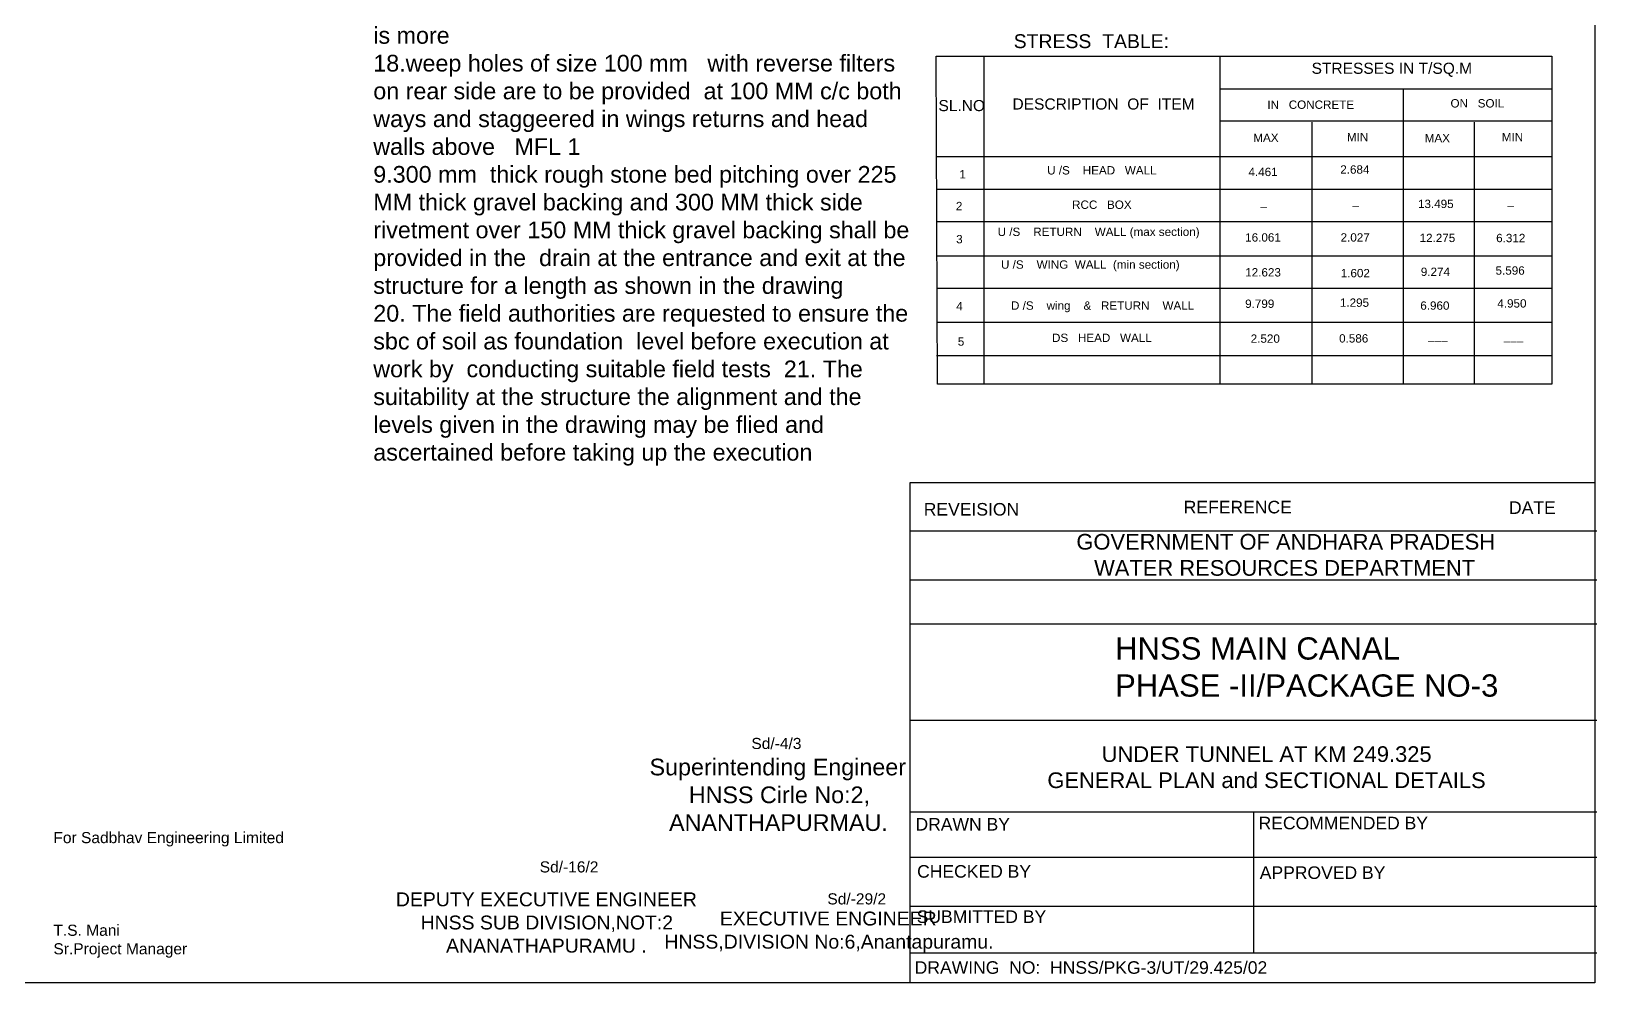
# Model space of a CAD drawing. Header units: inches. Extents: x 2054 to 2706, y -111 to 346.
# Drawn here: x 2424 to 2705.5, y -111.4 to 59.8 of the extents above; entities that cross this region are included whole.
import ezdxf

# ---------------------------------------------------------------- set-up
doc = ezdxf.new("R2010")
doc.units = ezdxf.units.IN
doc.header["$MEASUREMENT"] = 0
for name, color, linetype in [('DIMENSIONS', 7, 'Continuous'), ('DIMENSIONS @ 1', 7, 'Continuous'), ('DRAWING', 2, 'Continuous'), ('TEXT', 1, 'Continuous')]:
    doc.layers.add(name, color=color, linetype=linetype)
doc.styles.get("Standard").update_dxf_attribs({"font": 'arial.ttf', "height": 2})

msp = doc.modelspace()

# ---------------------------------------------------------------- linework, layer by layer
at = {"layer": 'DIMENSIONS', "color": 0}
msp.add_lwpolyline([(2705.2067, -111.35752), (2054.45622, -111.35752), (2054.45622, 345.92693), (2705.2067, 345.92693)], close=True, dxfattribs=at)
at = {"layer": 'DRAWING', "color": 0}
for points in [[(2586.73201, 55.36766), (2697.49495, 55.36766), (2697.49495, -3.66605), (2586.95877, -3.66605), (2586.73201, 55.36766)], [(2595.31917, 55.36766), (2595.31917, -3.66605)], [(2637.75356, 55.36766), (2637.75356, -3.66605)], [(2637.87751, 49.48024), (2697.49495, 49.48024)], [(2670.74368, 49.48024), (2670.74368, -3.66605)], [(2637.87751, 43.69104), (2697.49495, 43.69104)], [(2654.31089, 43.47547), (2654.31089, -3.66605)], [(2683.48404, 43.47547), (2683.48404, -3.66605)], [(2586.8014, 37.30382), (2697.49495, 37.30382)], [(2586.8014, 31.4028), (2697.49495, 31.4028)], [(2586.8014, 25.57476), (2697.49495, 25.57476)], [(2586.8014, 19.43169), (2697.49495, 19.43169)], [(2586.8014, 13.60365), (2697.49495, 13.60365)], [(2586.8014, 7.46059), (2697.49495, 7.46059)], [(2586.8014, 1.47503), (2697.49495, 1.47503)]]:
    msp.add_lwpolyline(points, dxfattribs=at)
at = {"layer": 'TEXT', "color": 0}
msp.add_lwpolyline([(2705.2067, -111.35752), (2582.04239, -111.35752), (2582.04239, -21.37053), (2705.2067, -21.37053)], close=True, dxfattribs=at)
for points in [[(2582.11435, -30.06037), (2705.53604, -30.06037)], [(2582.11435, -38.88729), (2705.53604, -38.88729)], [(2582.11435, -46.76847), (2705.53604, -46.76847)], [(2582.11435, -64.10706), (2705.53604, -64.10706)], [(2582.11435, -80.58478), (2705.53604, -80.58478)], [(2643.8252, -80.58478), (2643.8252, -105.96218)], [(2582.11435, -88.78121), (2705.53604, -88.78121)], [(2582.11435, -97.60813), (2705.53604, -97.60813)], [(2582.11435, -105.96218), (2705.53604, -105.96218)]]:
    msp.add_lwpolyline(points, dxfattribs=at)

# ---------------------------------------------------------------- texts
at = {"layer": 'DIMENSIONS @ 1', "color": 0, "insert": (2485.49304, 100.59973), "char_height": 3, "width": 96.2849002, "attachment_point": 1}
msp.add_mtext('15.150 Thick levelling course under box shall be in cc m15 grade with 40 MSA  well grade . \\P16.wings retuns head walls and dropwall shall be in cc m15 grade using 40 MM  MSA well graded  \\P17.The canal lining shall be 100 mm thck in m 15 grade using 20 MSA well graded and this lining shall be extended atlest for 15.00 mm on either side of the structure  as per agreement conditions which is more  \\P18.weep holes of size 100 mm   with reverse filters on rear side are to be provided  at 100 MM c/c both ways and staggeered in wings returns and head walls above   MFL 1\\P9.300 mm  thick rough stone bed pitching over 225 MM thick gravel backing and 300 MM thick side rivetment over 150 MM thick gravel backing shall be provided in the  drain at the entrance and exit at the structure for a length as shown in the drawing \\P20. The field authorities are requested to ensure the sbc of soil as foundation  level before execution at work by  conducting suitable field tests  21. The suitability at the structure the alignment and the levels given in the drawing may be flied and ascertained before taking up the execution ', dxfattribs=at)
at = {"layer": 'TEXT', "color": 0}
for s, height, p in [('STRESS  TABLE:', 2.5, (2600.67692, 56.79346)), ('STRESSES IN T/SQ.M', 2, (2654.25572, 52.17191)), ('SL.NO', 2, (2587.14367, 45.4591)), ('DESCRIPTION  OF  ITEM', 2, (2600.46033, 45.74281)), ('IN   CONCRETE', 1.5, (2646.3083, 45.87239)), ('ON   SOIL', 1.5, (2679.24355, 46.11586)), ('MAX', 1.5, (2643.77175, 39.92634)), ('MIN', 1.5, (2660.61217, 40.05353)), ('MAX', 1.5, (2674.60228, 39.86345)), ('MIN', 1.5, (2688.45968, 40.04321)), ('1', 1.5, (2590.89329, 33.34212)), ('U /S    HEAD   WALL', 1.5, (2606.69768, 34.06287)), ('4.461', 1.5, (2642.90771, 33.77595)), ('2.684', 1.5, (2659.41573, 34.20664)), ('2', 1.5, (2590.27948, 27.62904)), ('RCC   BOX', 1.5, (2611.18027, 27.87348)), ('_', 1.5, (2645.06192, 28.52027)), ('_', 1.5, (2661.61134, 28.61866)), ('13.495', 1.5, (2673.39399, 28.02155)), ('_', 1.5, (2689.48098, 28.62164)), ('3', 1.5, (2590.335, 21.67566)), ('U /S    RETURN    WALL (max section)', 1.5, (2597.7928, 22.99606)), ('16.061', 1.5, (2642.31565, 21.98566)), ('2.027', 1.5, (2659.47549, 21.98566)), ('12.275', 1.5, (2673.684, 21.90144)), ('6.312', 1.5, (2687.4565, 21.8805)), ('U /S    WING  WALL  (min section)', 1.5, (2598.39331, 17.10831)), ('12.623', 1.5, (2642.32581, 15.70708)), ('1.602', 1.5, (2659.49998, 15.56647)), ('9.274', 1.5, (2673.90563, 15.80082)), ('5.596', 1.5, (2687.3493, 16.03437)), ('D /S    wing    &   RETURN    WALL', 1.5, (2600.1945, 9.72571)), ('9.799', 1.5, (2642.30795, 10.05698)), ('1.295', 1.5, (2659.35155, 10.25571)), ('4.950', 1.5, (2687.66553, 10.11441)), ('4', 1.5, (2590.34171, 9.60993)), ('6.960', 1.5, (2673.80878, 9.72578)), ('5', 1.5, (2590.62302, 3.25344)), ('DS   HEAD   WALL', 1.5, (2607.57489, 3.92314)), ('2.520', 1.5, (2643.30619, 3.78597)), ('0.586', 1.5, (2659.21086, 3.82258)), ('___', 1.5, (2675.21952, 4.3585)), ('___', 1.5, (2688.82381, 4.26762)), ('REVEISION', 2.256792, (2584.4982, -27.30494)), ('REFERENCE ', 2.256792, (2631.25959, -26.91378)), ('DATE', 2.256792, (2689.7658, -27.00631)), ('Sd/-4/3', 2, (2553.49903, -69.31081)), ('RECOMMENDED BY ', 2.2567916, (2644.71961, -83.76032)), ('DRAWN BY ', 2.256792, (2583.01549, -83.98253)), ('Sd/-16/2', 2, (2515.428, -91.52129)), ('CHECKED BY ', 2.2567916, (2583.3032, -92.46038)), ('APPROVED BY ', 2.2567916, (2644.93231, -92.68339)), ('Sd/-29/2', 2, (2567.1693, -97.2728)), ('SUBMITTED BY ', 2.2567916, (2583.23299, -100.60386)), ('DRAWING  NO:  HNSS/PKG-3/UT/29.425/02', 2.2567916, (2582.87204, -109.75332))]:
    msp.add_text(s, height=height, dxfattribs=at).set_placement(p)
at = {"layer": 'TEXT', "color": 0, "attachment_point": 1}
for s, insert, char_height, width in [('\\pi5.2891;GOVERNMENT OF ANDHARA PRADESH   \\P\\pi8.4844;WATER RESOURCES DEPARTMENT ', (2606.66219, -30.61342), 2.8209896, 85.3749085), ('HNSS MAIN CANAL \\PPHASE -II/PACKAGE NO-3', (2618.91691, -49.22036), 4, 78.0070891), ('\\pi15.634;UNDER TUNNEL AT KM 249.325\\P\\pi5.86;GENERAL PLAN and SECTIONAL DETAILS  ', (2600.86976, -68.81446), 2.8209896, 90.1516815), ('\\pi8.0682;Superintending Engineer \\P\\pi15.122;HNSS Cirle No:2, \\P\\pi11.577;ANANTHAPURMAU.', (2527.11421, -71.05022), 3, 62.1412121), ('For Sadbhav Engineering Limited  \\P\\P\\P\\P\\PT.S. Mani \\PSr.Project Manager ', (2427.96068, -84.24958), 2, 42.3568594), ('\\pi1.9936;DEPUTY EXECUTIVE ENGINEER  \\P\\pi6.4351;HNSS SUB DIVISION,NOT:2 \\P\\pi11.014;ANANATHAPURAMU .', (2487.56832, -95.11078), 2.5, 57.8174339), ('\\pi12.009;EXECUTIVE ENGINEER  \\P\\pi2.0424;HNSS,DIVISION No:6,Anantapuramu.', (2535.81192, -98.56304), 2.5, 62.7051856)]:
    msp.add_mtext(s, dxfattribs=dict(at, insert=insert, char_height=char_height, width=width))

doc.saveas('drawing.dxf')
